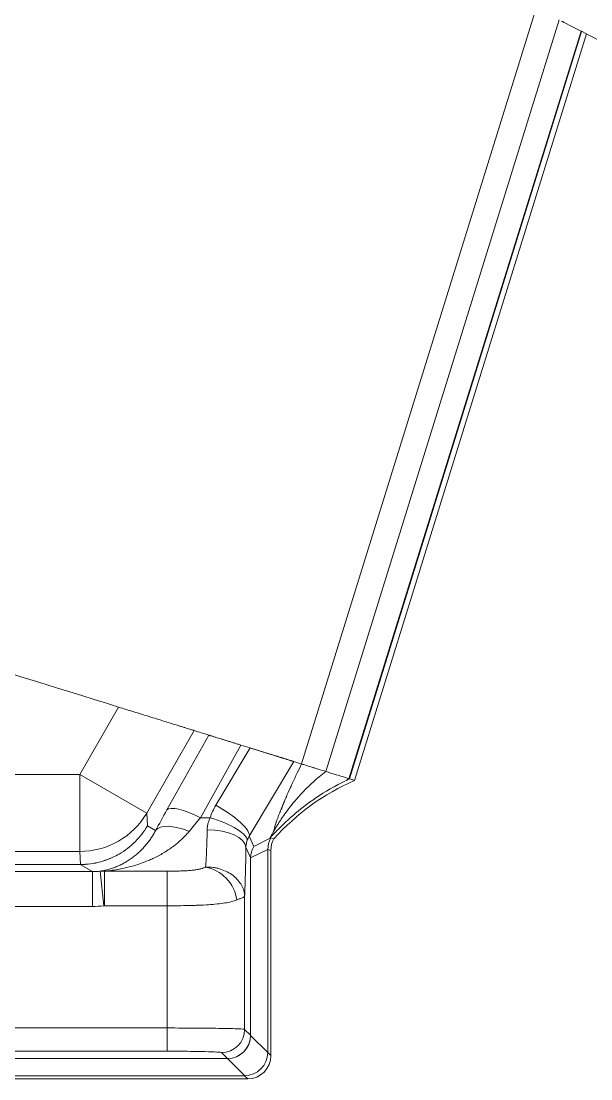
# Model space of a CAD drawing. Header units: millimetres. Extents: x -2122 to 22797, y 3569 to 89276.
# Drawn here: x 9116.9 to 9262.2, y 87179.6 to 87449.2 of the extents above; entities that cross this region are included whole.
import ezdxf

# ---------------------------------------------------------------- set-up
doc = ezdxf.new("R2010")
doc.units = ezdxf.units.MM
doc.header["$LTSCALE"] = 20
doc.layers.add('IA-DIBUJO', color=3, linetype='Continuous', lineweight=30)

msp = doc.modelspace()

# ---------------------------------------------------------------- linework, layer by layer
at = {"layer": 'IA-DIBUJO', "color": 3, "linetype": 'Continuous', "lineweight": 0, "extrusion": (0, 1, -2.22045e-16)}
for p, q in [((9188.4, 87259.86, 1283.42), (9248.25, 87452.54, 1283.42)), ((9194.57, 87257.95, 1283.42), (9254.09, 87449.56, 1283.42)), ((9200.48, 87256.11, 1283.42), (9259.68, 87446.7, 1283.42)), ((9200.65, 87256.06, 1283.42), (9259.84, 87446.61, 1283.42)), ((9201.93, 87255.66, 1283.42), (9261.05, 87445.99, 1283.42)), ((9141.71, 87274.37, 1283.42), (9131.81, 87257.21, 1283.42)), ((9148.89, 87247.35, 1283.42), (9161.03, 87268.37, 1283.42)), ((9164.71, 87267.22, 1283.42), (9154.05, 87248.13, 1283.42)), ((9162.59, 87246.17, 1283.42), (9172.92, 87264.67, 1283.42)), ((9175.24, 87263.95, 1283.42), (9166.51, 87249.32, 1283.42)), ((9175.05, 87241.42, 1283.42), (9186.42, 87260.48, 1283.42)), ((9131.81, 87257.21, 1283.42), (9024.43, 87257.21, 1283.42)), ((9131.81, 87257.21, 1283.42), (9148.89, 87247.35, 1283.42)), ((9131.81, 87237.55, 1283.42), (9131.81, 87257.21, 1283.42)), ((9149.06, 87244.09, 1283.42), (9148.89, 87247.35, 1283.42)), ((9165.08, 87246.17, 1283.42), (9162.59, 87246.17, 1283.42)), ((9151.15, 87242.88, 1283.42), (9149.06, 87244.09, 1283.42)), ((9176.18, 87238.86, 1283.42), (9175.05, 87241.42, 1283.42)), ((9180.58, 87240.99, 1283.42), (9176.18, 87238.86, 1283.42)), ((9180.34, 87241.05, 1283.42), (9180.58, 87240.99, 1283.42)), ((9181.36, 87240.78, 1283.42), (9180.58, 87240.99, 1283.42)), ((9019.27, 87237.55, 1283.42), (9131.81, 87237.55, 1283.42)), ((9131.81, 87237.55, 1283.42), (9131.98, 87234.25, 1283.42)), ((9174.19, 87238.61, 1283.42), (9175.38, 87235.9, 1283.42)), ((9175.4, 87235.9, 1283.42), (9179.79, 87238.02, 1283.42)), ((9179.79, 87238.03, 1283.42), (9180.56, 87237.82, 1283.42)), ((9179.79, 87238.02, 1283.42), (9179.79, 87238.03, 1283.42)), ((9179.79, 87186.28, 1283.42), (9179.79, 87238.02, 1283.42)), ((9180.56, 87185.5, 1283.42), (9180.56, 87237.82, 1283.42)), ((9131.95, 87234.25, 1283.42), (9022.15, 87234.25, 1283.42)), ((9131.95, 87234.25, 1283.42), (9131.95, 87234.22, 1283.42)), ((9175.38, 87235.9, 1283.42), (9175.38, 87190.69, 1283.42)), ((9175.4, 87235.9, 1283.42), (9175.38, 87235.9, 1283.42)), ((9175.4, 87190.65, 1283.42), (9175.4, 87235.9, 1283.42)), ((9022.21, 87234.22, 1283.42), (9131.95, 87234.22, 1283.42)), ((9135.05, 87232.44, 1283.42), (9034.58, 87232.44, 1283.42)), ((9131.95, 87234.22, 1283.42), (9135.05, 87232.44, 1283.42)), ((9135.05, 87232.44, 1283.42), (9135.05, 87223.55, 1283.42)), ((9137.05, 87232.54, 1283.42), (9137.95, 87223.7, 1283.42)), ((9154.13, 87232.52, 1283.42), (9138.14, 87232.52, 1283.42)), ((9138.14, 87232.52, 1283.42), (9138.14, 87223.71, 1283.42)), ((9154.13, 87232.52, 1283.42), (9154.13, 87223.71, 1283.42)), ((9173.87, 87192.2, 1283.42), (9173.87, 87226.18, 1283.42)), ((9034.58, 87223.55, 1283.42), (9135.05, 87223.55, 1283.42)), ((9138.14, 87223.71, 1283.42), (9154.13, 87223.71, 1283.42)), ((9154.13, 87223.71, 1283.42), (9154.13, 87192.55, 1283.42)), ((9154.13, 87192.55, 1283.42), (9034.58, 87192.55, 1283.42)), ((9154.13, 87192.55, 1283.42), (9154.13, 87186.63, 1283.42)), ((9175.38, 87190.69, 1283.42), (9173.87, 87192.2, 1283.42)), ((9179.79, 87186.27, 1283.42), (9175.4, 87190.65, 1283.42)), ((9034.58, 87186.63, 1283.42), (9154.13, 87186.63, 1283.42)), ((9167.95, 87186.27, 1283.42), (9169.46, 87184.76, 1283.42)), ((9180.56, 87185.5, 1283.42), (9179.79, 87186.28, 1283.42)), ((9019.21, 87184.75, 1283.42), (9169.5, 87184.75, 1283.42)), ((9169.46, 87184.76, 1283.42), (9019.25, 87184.76, 1283.42)), ((9169.5, 87184.75, 1283.42), (9173.88, 87180.36, 1283.42)), ((9173.87, 87180.36, 1283.42), (9014.84, 87180.36, 1283.42)), ((9173.87, 87180.36, 1283.42), (9174.65, 87179.58, 1283.42)), ((9014.06, 87179.58, 1283.42), (9174.65, 87179.58, 1283.42))]:
    msp.add_line(p, q, dxfattribs=at)
at = {"layer": 'IA-DIBUJO', "color": 3, "linetype": 'Continuous', "lineweight": 0}
for centre, radius, start, end in [((9186.48, 87237.82, 1283.42), 5.92, 149.9993, 180.0007), ((9135.05, 87252.24, 1283.42), 28.69, 270.0004, 275.8021)]:
    msp.add_arc(centre, radius, start, end, dxfattribs=at)
at = {"layer": 'IA-DIBUJO', "color": 3, "linetype": 'Continuous', "lineweight": 0, "extrusion": (0, -2.22045e-16, -1)}
msp.add_arc((-9138.14, 87221.79, -1283.42), 1.92, 84.1835, 89.99, dxfattribs=at)
at = {"layer": 'IA-DIBUJO', "color": 3, "linetype": 'Continuous', "lineweight": 0}
for centre, major_axis, ratio, start_param, end_param in [((9225.56, 87201.2, 1283.42), (11.28, -58.29), 0.998142, 3.360161, 3.791886), ((9158.89, 87254.24, 1283.42), (14.52, 25.34), 0.041193, 1.838011, 2.059072), ((9162.59, 87243.2, 1283.42), (-8.62, 4.81), 0.265428, -1.423686, -0.05431), ((9176.71, 87243.01, 1283.42), (-6.35, -12.1), 0.877264, -1.632642, -1.378094), ((9166.51, 87246.35, 1283.42), (8.48, -5.06), 0.261378, 0.054247, 1.725446), ((9131.81, 87257.21, 1283.42), (19.73, 1.01), 0.995386, -1.621783, -0.576933), ((9165.08, 87243.2, 1283.42), (9.39, -3.05), 0.287246, 0.044497, 1.663805), ((9159.7, 87237.95, 1283.42), (-8.67, 4.72), 0.430922, -1.34035, -0.05803), ((9164.32, 87238.61, 1283.42), (9.88, -0.13), 0.455497, 0.029409, 1.5769), ((9131.98, 87240.15, 1283.42), (0.01, -5.93), 0.025044, -0.096002, -0.026268), ((9125.24, 87252.87, 1283.42), (14.97, -15.61), 0.681714, -0.578683, -0.576654), ((9138.04, 87222.64, 1283.42), (-1.34, 9.86), 0.772659, -0.187058, -0.045456), ((9163.89, 87225.21, 1283.42), (-5.33, 7.11), 0.853796, -2.140136, -0.72053), ((9167.95, 87192.2, 1283.42), (4.19, 4.19), 0.999315, -2.355852, -0.785741), ((9169.46, 87190.69, 1283.42), (4.19, 4.19), 0.999315, -2.355852, -0.785741), ((9169.5, 87190.65, 1283.42), (4.19, 4.19), 0.99301, -2.352687, -0.788906), ((9173.87, 87186.27, 1283.42), (4.19, 4.19), 0.995626, -2.352687, -0.788906)]:
    msp.add_ellipse(centre, major_axis=major_axis, ratio=ratio, start_param=start_param, end_param=end_param, dxfattribs=at)
at = {"layer": 'IA-DIBUJO', "color": 3, "linetype": 'Continuous', "lineweight": 0, "extrusion": (-2.46519e-32, -2.22045e-16, -1)}
msp.add_ellipse((9167.42, 87250.23, 1283.42), major_axis=(14.52, 16.86), ratio=0.047156, start_param=-2.075846, end_param=-1.85458, dxfattribs=at)
at = {"layer": 'IA-DIBUJO', "color": 3, "linetype": 'Continuous', "lineweight": 0, "extrusion": (1.2326e-32, -2.22045e-16, -1)}
for centre, major_axis, ratio, start_param, end_param in [((9179.99, 87238.62, 1283.42), (5.53, 1.78), 0.9579, -2.518809, -2.293378), ((9181.31, 87235.9, 1283.42), (5.42, 2.39), 0.997896, -2.725978, -2.202153), ((9174.63, 87185.52, 1283.42), (-4.2, 4.2), 0.997265, 2.357564, 3.925621)]:
    msp.add_ellipse(centre, major_axis=major_axis, ratio=ratio, start_param=start_param, end_param=end_param, dxfattribs=at)
at = {"layer": 'IA-DIBUJO', "color": 3, "linetype": 'Continuous', "lineweight": 0, "extrusion": (-1.84889e-32, -2.22045e-16, -1)}
msp.add_ellipse((9185.7, 87238.03, 1283.42), major_axis=(-0.56, 5.9), ratio=0.997476, start_param=-1.47637, end_param=-0.953506, dxfattribs=at)
at = {"layer": 'IA-DIBUJO', "color": 3, "linetype": 'Continuous', "lineweight": 0, "extrusion": (0, -2.22045e-16, -1)}
msp.add_ellipse((9181.31, 87235.9, 1283.42), major_axis=(-2.59, 5.33), ratio=0.995665, start_param=-1.12093, end_param=-0.597647, dxfattribs=at)
at = {"layer": 'IA-DIBUJO', "color": 3, "linetype": 'Continuous', "lineweight": 0, "extrusion": (-3.69779e-32, -2.22045e-16, -1)}
msp.add_ellipse((9125.22, 87248.51, 1283.42), major_axis=(11.64, -12.53), ratio=0.584564, start_param=-5.787784, end_param=-5.785758, dxfattribs=at)
at = {"layer": 'IA-DIBUJO', "color": 3, "linetype": 'Continuous', "lineweight": 0, "extrusion": (2.46519e-32, -2.22045e-16, -1)}
msp.add_ellipse((9135.06, 87252.25, 1283.42), major_axis=(-9.9, -17.17), ratio=0.999724, start_param=-0.623761, end_param=-0.522544, dxfattribs=at)
at = {"layer": 'IA-DIBUJO', "color": 3, "linetype": 'Continuous', "lineweight": 0, "extrusion": (-4.93038e-32, -2.22045e-16, -1)}
msp.add_ellipse((9176.59, 87188.28, 1283.42), major_axis=(-1.21, 2.42), ratio=0.00001, start_param=-0.186211, end_param=-0.058845, dxfattribs=at)
at = {"layer": 'IA-DIBUJO', "color": 3, "linetype": 'Continuous', "lineweight": 0, "extrusion": (-1.2326e-32, -2.22045e-16, -1)}
msp.add_ellipse((9171.87, 87183.56, 1283.42), major_axis=(-2.42, 1.21), ratio=0.00001, start_param=0.058846, end_param=0.186212, dxfattribs=at)
at = {"layer": 'IA-DIBUJO', "color": 3, "linetype": 'Continuous', "lineweight": 0, "extrusion": (-6.16298e-32, -2.22045e-16, -1)}
msp.add_ellipse((9164.03, 87196.11, 1283.42), major_axis=(-10.74, 15.5), ratio=0.26283, start_param=3.319639, end_param=3.321778, dxfattribs=at)
at = {"layer": 'IA-DIBUJO', "color": 3, "linetype": 'Continuous', "lineweight": 0}
for points, knots in [([(9254.71, 87449.24, 1283.42), (9254.88, 87449.15, 1283.42), (9255.6, 87448.79, 1283.42), (9258.07, 87447.52, 1283.42), (9260.12, 87446.47, 1283.42), (9264.49, 87444.24, 1283.42), (9266.85, 87443.03, 1283.42), (9270.68, 87441.07, 1283.42), (9271.97, 87440.41, 1283.42), (9273.03, 87439.87, 1283.42), (9273.09, 87439.84, 1283.42), (9273.2, 87439.78, 1283.42), (9273.25, 87439.75, 1283.42), (9273.38, 87439.69, 1283.42), (9273.41, 87439.67, 1283.42), (9273.46, 87439.65, 1283.42), (9273.48, 87439.64, 1283.42), (9273.68, 87439.54, 1283.42), (9273.84, 87439.45, 1283.42), (9275.74, 87438.48, 1283.42), (9277.62, 87437.52, 1283.42), (9278.71, 87436.96, 1283.42)], [-30.334649, -30.334649, -30.334649, -30.334649, -29.044662, -29.044662, -27.260778, -27.260778, -25.550257, -25.550257, -24.111942, -24.111942, -23.868008, -23.868008, -23.488121, -23.488121, -23.155127, -23.155127, -22.909285, -22.909285, -20.928945, -20.928945, -0.463393, -0.463393, -0.463393, -0.463393]), ([(9188.4, 87259.86, 1283.42), (9187.39, 87257.8, 1283.42), (9186.49, 87255.91, 1283.42), (9185.72, 87254.21, 1283.42), (9185.69, 87254.14, 1283.42), (9185.65, 87254.07, 1283.42), (9185.62, 87254, 1283.42), (9185.6, 87253.95, 1283.42), (9185.58, 87253.9, 1283.42), (9185.55, 87253.85, 1283.42), (9185.54, 87253.83, 1283.42), (9185.54, 87253.81, 1283.42), (9185.53, 87253.8, 1283.42), (9185.16, 87252.98, 1283.42), (9184.82, 87252.22, 1283.42), (9184.52, 87251.53, 1283.42), (9184.52, 87251.52, 1283.42), (9184.51, 87251.51, 1283.42), (9184.51, 87251.5, 1283.42), (9184.33, 87251.09, 1283.42), (9184.16, 87250.7, 1283.42), (9184.01, 87250.34, 1283.42), (9184.01, 87250.32, 1283.42), (9184, 87250.31, 1283.42), (9184, 87250.29, 1283.42), (9183.83, 87249.9, 1283.42), (9183.68, 87249.52, 1283.42), (9183.55, 87249.18, 1283.42), (9183.53, 87249.14, 1283.42), (9183.51, 87249.09, 1283.42), (9183.5, 87249.05, 1283.42), (9183.49, 87249.03, 1283.42), (9183.48, 87249, 1283.42), (9183.47, 87248.98, 1283.42), (9183.47, 87248.97, 1283.42), (9183.46, 87248.96, 1283.42), (9183.46, 87248.95, 1283.42), (9183.46, 87248.94, 1283.42), (9183.45, 87248.93, 1283.42), (9183.45, 87248.93, 1283.42), (9183.45, 87248.92, 1283.42), (9183.45, 87248.92, 1283.42), (9183.45, 87248.92, 1283.42), (9183.44, 87248.91, 1283.42), (9183.44, 87248.9, 1283.42), (9183.44, 87248.89, 1283.42), (9183.43, 87248.88, 1283.42), (9183.43, 87248.87, 1283.42), (9183.43, 87248.86, 1283.42), (9183.42, 87248.85, 1283.42), (9183.42, 87248.83, 1283.42), (9183.41, 87248.82, 1283.42), (9183.41, 87248.81, 1283.42), (9183.41, 87248.81, 1283.42), (9183.4, 87248.8, 1283.42), (9183.4, 87248.8, 1283.42), (9183.4, 87248.8, 1283.42), (9183.4, 87248.8, 1283.42), (9183.4, 87248.79, 1283.42), (9183.4, 87248.79, 1283.42), (9183.39, 87248.78, 1283.42), (9183.39, 87248.77, 1283.42), (9183.39, 87248.76, 1283.42), (9183.39, 87248.76, 1283.42), (9183.38, 87248.75, 1283.42), (9183.38, 87248.74, 1283.42), (9183.37, 87248.73, 1283.42), (9183.37, 87248.72, 1283.42), (9183.37, 87248.72, 1283.42), (9183.37, 87248.71, 1283.42), (9183.36, 87248.7, 1283.42), (9183.36, 87248.68, 1283.42), (9183.35, 87248.67, 1283.42), (9183.33, 87248.63, 1283.42), (9183.31, 87248.58, 1283.42), (9183.29, 87248.53, 1283.42), (9183.29, 87248.53, 1283.42), (9183.28, 87248.52, 1283.42), (9183.28, 87248.52, 1283.42), (9183.28, 87248.51, 1283.42), (9183.28, 87248.51, 1283.42), (9183.28, 87248.51, 1283.42), (9183.28, 87248.51, 1283.42), (9183.27, 87248.5, 1283.42), (9183.27, 87248.49, 1283.42), (9183.26, 87248.47, 1283.42), (9183.25, 87248.45, 1283.42), (9183.24, 87248.42, 1283.42), (9183.23, 87248.4, 1283.42), (9183.22, 87248.36, 1283.42), (9183.2, 87248.32, 1283.42), (9183.2, 87248.31, 1283.42), (9183.19, 87248.3, 1283.42), (9183.18, 87248.28, 1283.42), (9183.18, 87248.27, 1283.42), (9183.17, 87248.26, 1283.42), (9183.17, 87248.25, 1283.42), (9183.17, 87248.24, 1283.42), (9183.16, 87248.23, 1283.42), (9183.16, 87248.23, 1283.42), (9183.15, 87248.21, 1283.42), (9183.15, 87248.2, 1283.42), (9183.14, 87248.18, 1283.42), (9183.12, 87248.14, 1283.42), (9183.1, 87248.09, 1283.42), (9183.09, 87248.05, 1283.42), (9183.06, 87247.98, 1283.42), (9183.03, 87247.9, 1283.42), (9183, 87247.83, 1283.42), (9182.96, 87247.75, 1283.42), (9182.93, 87247.67, 1283.42), (9182.9, 87247.6, 1283.42), (9182.89, 87247.56, 1283.42), (9182.87, 87247.53, 1283.42), (9182.86, 87247.5, 1283.42), (9182.85, 87247.46, 1283.42), (9182.83, 87247.42, 1283.42), (9182.82, 87247.39, 1283.42), (9182.63, 87246.92, 1283.42), (9182.45, 87246.48, 1283.42), (9182.3, 87246.07, 1283.42), (9182.04, 87245.37, 1283.42), (9181.83, 87244.77, 1283.42), (9181.69, 87244.28, 1283.42), (9181.68, 87244.25, 1283.42), (9181.67, 87244.22, 1283.42), (9181.66, 87244.2, 1283.42), (9181.66, 87244.18, 1283.42), (9181.65, 87244.16, 1283.42), (9181.65, 87244.15, 1283.42), (9181.62, 87244.06, 1283.42), (9181.6, 87243.98, 1283.42), (9181.58, 87243.9, 1283.42), (9181.5, 87243.59, 1283.42), (9181.45, 87243.33, 1283.42), (9181.43, 87243.13, 1283.42), (9181.43, 87243.13, 1283.42), (9181.43, 87243.13, 1283.42), (9181.43, 87243.12, 1283.42), (9181.43, 87243.12, 1283.42), (9181.43, 87243.12, 1283.42), (9181.43, 87243.12, 1283.42), (9181.43, 87243.1, 1283.42), (9181.43, 87243.08, 1283.42), (9181.43, 87243.06, 1283.42), (9181.42, 87243.02, 1283.42), (9181.42, 87242.98, 1283.42), (9181.42, 87242.94, 1283.42)], [0.5428907, 0.5428907, 0.5428907, 0.5428907, 0.621309, 0.621309, 0.621309, 0.6245199, 0.6245199, 0.6245199, 0.6268373, 0.6268373, 0.6268373, 0.6276272, 0.6276272, 0.6276272, 0.664617, 0.664617, 0.664617, 0.6652888, 0.6652888, 0.6652888, 0.6874416, 0.6874416, 0.6874416, 0.6882184, 0.6882184, 0.6882184, 0.7105298, 0.7105298, 0.7105298, 0.7134839, 0.7134839, 0.7134839, 0.714961, 0.714961, 0.714961, 0.7156996, 0.7156996, 0.7156996, 0.7161694, 0.7161694, 0.7161694, 0.7164381, 0.7164381, 0.7164381, 0.7170305, 0.7170305, 0.7170305, 0.7177016, 0.7177016, 0.7177016, 0.7184327, 0.7184327, 0.7184327, 0.7187344, 0.7187344, 0.7187344, 0.7189025, 0.7189025, 0.7189025, 0.7195495, 0.7195495, 0.7195495, 0.7202683, 0.7202683, 0.7202683, 0.7211553, 0.7211553, 0.7211553, 0.7216891, 0.7216891, 0.7216891, 0.7226894, 0.7226894, 0.7226894, 0.7261556, 0.7261556, 0.7261556, 0.7264764, 0.7264764, 0.7264764, 0.7267465, 0.7267465, 0.7267465, 0.7286375, 0.7286375, 0.7286375, 0.7307201, 0.7307201, 0.7307201, 0.7328445, 0.7328445, 0.7328445, 0.733521, 0.733521, 0.733521, 0.7340503, 0.7340503, 0.7340503, 0.7344152, 0.7344152, 0.7344152, 0.7357966, 0.7357966, 0.7357966, 0.739488, 0.739488, 0.739488, 0.7457025, 0.7457025, 0.7457025, 0.7522421, 0.7522421, 0.7522421, 0.7549986, 0.7549986, 0.7549986, 0.7581314, 0.7581314, 0.7581314, 0.7987837, 0.7987837, 0.7987837, 0.8699922, 0.8699922, 0.8699922, 0.8739098, 0.8739098, 0.8739098, 0.8762067, 0.8762067, 0.8762067, 0.8887977, 0.8887977, 0.8887977, 0.936798, 0.936798, 0.936798, 0.9375748, 0.9375748, 0.9375748, 0.9383516, 0.9383516, 0.9383516, 0.9445661, 0.9445661, 0.9445661, 0.9569951, 0.9569951, 0.9569951, 0.9569951]), ([(9194.57, 87257.95, 1283.42), (9194.08, 87258.1, 1283.42), (9193.38, 87258.32, 1283.42), (9192.28, 87258.66, 1283.42), (9191.92, 87258.77, 1283.42), (9191.59, 87258.87, 1283.42), (9191.56, 87258.88, 1283.42), (9191.48, 87258.91, 1283.42), (9191.45, 87258.92, 1283.42), (9191.36, 87258.95, 1283.42), (9191.29, 87258.97, 1283.42), (9190.45, 87259.23, 1283.42), (9189.8, 87259.43, 1283.42), (9188.88, 87259.72, 1283.42), (9188.56, 87259.81, 1283.42), (9188.4, 87259.86, 1283.42)], [48.563855, 48.563855, 48.563855, 48.563855, 63.806373, 63.806373, 69.556805, 69.556805, 69.632882, 69.632882, 69.806917, 69.806917, 70.03849, 70.03849, 70.43816, 70.43816, 70.728366, 70.728366, 70.728366, 70.728366]), ([(9194.57, 87257.95, 1283.42), (9194.01, 87257.51, 1283.42), (9193.45, 87257.07, 1283.42), (9192.39, 87256.18, 1283.42), (9191.89, 87255.74, 1283.42), (9189.68, 87253.73, 1283.42), (9188.08, 87252.07, 1283.42), (9186.07, 87249.69, 1283.42), (9185.57, 87249.06, 1283.42), (9184.66, 87247.87, 1283.42), (9184.26, 87247.32, 1283.42), (9183.69, 87246.51, 1283.42), (9183.52, 87246.26, 1283.42), (9183.19, 87245.77, 1283.42), (9183.02, 87245.52, 1283.42), (9182.7, 87245.04, 1283.42), (9182.55, 87244.79, 1283.42), (9182.24, 87244.3, 1283.42), (9182.08, 87244.04, 1283.42), (9181.87, 87243.7, 1283.42), (9181.83, 87243.62, 1283.42), (9181.68, 87243.37, 1283.42), (9181.58, 87243.2, 1283.42), (9181.46, 87243, 1283.42), (9181.44, 87242.97, 1283.42), (9181.42, 87242.94, 1283.42)], [0.02646502, 0.02646502, 0.02646502, 0.02646502, 0.02755382, 0.02755382, 0.02858439, 0.02858439, 0.03214613, 0.03214613, 0.03338529, 0.03338529, 0.03444229, 0.03444229, 0.03489918, 0.03489918, 0.03535612, 0.03535612, 0.03579951, 0.03579951, 0.03625194, 0.03625194, 0.03639593, 0.03639593, 0.03668752, 0.03668752, 0.03673844, 0.03673844, 0.03673844, 0.03673844]), ([(9200.48, 87256.11, 1283.42), (9199.54, 87256.41, 1283.42), (9198.59, 87256.7, 1283.42), (9197.03, 87257.18, 1283.42), (9196.39, 87257.38, 1283.42), (9195.49, 87257.66, 1283.42), (9195.18, 87257.76, 1283.42), (9194.75, 87257.89, 1283.42), (9194.62, 87257.93, 1283.42), (9194.57, 87257.95, 1283.42)], [40.117499, 40.117499, 40.117499, 40.117499, 43.076604, 43.076604, 45.437781, 45.437781, 47.089992, 47.089992, 48.563855, 48.563855, 48.563855, 48.563855]), ([(9201.93, 87255.66, 1283.42), (9201.67, 87255.74, 1283.42), (9201.41, 87255.83, 1283.42), (9200.98, 87255.96, 1283.42), (9200.82, 87256.01, 1283.42), (9200.65, 87256.06, 1283.42)], [24.243601, 24.243601, 24.243601, 24.243601, 33.372227, 33.372227, 39.117499, 39.117499, 39.117499, 39.117499]), ([(9180.34, 87241.05, 1283.42), (9180.34, 87241.05, 1283.42), (9180.35, 87241.06, 1283.42), (9180.4, 87241.1, 1283.42), (9180.43, 87241.13, 1283.42), (9180.56, 87241.26, 1283.42), (9180.69, 87241.39, 1283.42), (9181.21, 87241.94, 1283.42), (9181.78, 87242.53, 1283.42), (9183.08, 87243.86, 1283.42), (9184.45, 87245.22, 1283.42), (9189.51, 87249.6, 1283.42), (9194.01, 87252.89, 1283.42), (9199.81, 87255.66, 1283.42)], [-1.777047, -1.777047, -1.777047, -1.777047, -1.755303, -1.755303, -1.731467, -1.731467, -1.673632, -1.673632, -1.49693, -1.49693, -0.975867, -0.975867, -0.000001, -0.000001, -0.000001, -0.000001]), ([(9165.08, 87246.17, 1283.42), (9164.95, 87245.9, 1283.42), (9164.83, 87245.63, 1283.42), (9164.65, 87245.12, 1283.42), (9164.58, 87244.89, 1283.42), (9164.52, 87244.64, 1283.42), (9164.52, 87244.64, 1283.42), (9164.48, 87244.49, 1283.42), (9164.45, 87244.35, 1283.42), (9164.4, 87244.08, 1283.42), (9164.38, 87243.94, 1283.42), (9164.35, 87243.66, 1283.42), (9164.34, 87243.52, 1283.42), (9164.32, 87243.29, 1283.42), (9164.32, 87243.2, 1283.42), (9164.32, 87243.11, 1283.42)], [0, 0, 0, 0, 0.000464938, 0.000464938, 0.00085995, 0.00085995, 0.00087405, 0.00087405, 0.00110352, 0.00110352, 0.001333426, 0.001333426, 0.001564968, 0.001564968, 0.0017199, 0.0017199, 0.0017199, 0.0017199]), ([(9131.98, 87234.25, 1283.42), (9133.7, 87234.25, 1283.42), (9135.42, 87234.48, 1283.42), (9138.74, 87235.37, 1283.42), (9140.34, 87236.04, 1283.42), (9143.32, 87237.75, 1283.42), (9144.7, 87238.81, 1283.42), (9147.14, 87241.24, 1283.42), (9148.19, 87242.61, 1283.42), (9149.06, 87244.09, 1283.42)], [0.525947, 0.525947, 0.525947, 0.525947, 0.787159, 0.787159, 1.048372, 1.048372, 1.309584, 1.309584, 1.570796, 1.570796, 1.570796, 1.570796]), ([(9131.99, 87234.22, 1283.42), (9133.71, 87234.23, 1283.42), (9135.42, 87234.46, 1283.42), (9138.75, 87235.35, 1283.42), (9140.35, 87236.02, 1283.42), (9143.33, 87237.74, 1283.42), (9144.7, 87238.8, 1283.42), (9147.14, 87241.23, 1283.42), (9148.19, 87242.61, 1283.42), (9149.06, 87244.09, 1283.42)], [0.525947, 0.525947, 0.525947, 0.525947, 0.787159, 0.787159, 1.048372, 1.048372, 1.309584, 1.309584, 1.570796, 1.570796, 1.570796, 1.570796]), ([(9151.15, 87242.88, 1283.42), (9151, 87242.59, 1283.42), (9150.83, 87242.29, 1283.42), (9150.66, 87242, 1283.42), (9150.48, 87241.7, 1283.42), (9150.3, 87241.41, 1283.42), (9150.11, 87241.12, 1283.42), (9149.92, 87240.83, 1283.42), (9149.71, 87240.54, 1283.42), (9149.51, 87240.25, 1283.42), (9149.29, 87239.96, 1283.42), (9149.07, 87239.68, 1283.42), (9148.85, 87239.4, 1283.42), (9148.74, 87239.28, 1283.42), (9148.64, 87239.15, 1283.42), (9148.53, 87239.03, 1283.42), (9148.3, 87238.75, 1283.42), (9148.05, 87238.49, 1283.42), (9147.8, 87238.23, 1283.42), (9147.55, 87237.96, 1283.42), (9147.28, 87237.7, 1283.42), (9147.01, 87237.44, 1283.42), (9146.74, 87237.19, 1283.42), (9146.46, 87236.94, 1283.42), (9146.17, 87236.7, 1283.42), (9145.87, 87236.45, 1283.42), (9145.57, 87236.21, 1283.42), (9145.26, 87235.99, 1283.42), (9145.23, 87235.96, 1283.42), (9145.19, 87235.93, 1283.42), (9145.16, 87235.91, 1283.42), (9144.84, 87235.67, 1283.42), (9144.51, 87235.45, 1283.42), (9144.18, 87235.24, 1283.42), (9143.84, 87235.02, 1283.42), (9143.5, 87234.82, 1283.42), (9143.16, 87234.63, 1283.42), (9142.81, 87234.44, 1283.42), (9142.45, 87234.25, 1283.42), (9142.1, 87234.09, 1283.42), (9141.81, 87233.95, 1283.42), (9141.51, 87233.82, 1283.42), (9141.22, 87233.7, 1283.42), (9140.86, 87233.55, 1283.42), (9140.49, 87233.41, 1283.42), (9140.13, 87233.29, 1283.42), (9139.76, 87233.16, 1283.42), (9139.4, 87233.05, 1283.42), (9139.04, 87232.96, 1283.42), (9138.69, 87232.86, 1283.42), (9138.34, 87232.78, 1283.42), (9137.98, 87232.7, 1283.42), (9137.67, 87232.64, 1283.42), (9137.36, 87232.58, 1283.42), (9137.05, 87232.54, 1283.42)], [0.524192, 0.524192, 0.524192, 0.524192, 0.5772529, 0.5772529, 0.5772529, 0.6310052, 0.6310052, 0.6310052, 0.6852093, 0.6852093, 0.6852093, 0.7401663, 0.7401663, 0.7401663, 0.7651528, 0.7651528, 0.7651528, 0.820274, 0.820274, 0.820274, 0.8767931, 0.8767931, 0.8767931, 0.9341787, 0.9341787, 0.9341787, 0.9927486, 0.9927486, 0.9927486, 0.9995959, 0.9995959, 0.9995959, 1.0602104, 1.0602104, 1.0602104, 1.1216719, 1.1216719, 1.1216719, 1.1837198, 1.1837198, 1.1837198, 1.2341211, 1.2341211, 1.2341211, 1.2962575, 1.2962575, 1.2962575, 1.3573949, 1.3573949, 1.3573949, 1.4167279, 1.4167279, 1.4167279, 1.4694597, 1.4694597, 1.4694597, 1.4694597]), ([(9138.14, 87232.52, 1283.42), (9138.68, 87232.57, 1283.42), (9139.22, 87232.63, 1283.42), (9139.76, 87232.7, 1283.42), (9140.31, 87232.78, 1283.42), (9140.86, 87232.86, 1283.42), (9141.41, 87232.96, 1283.42), (9141.98, 87233.06, 1283.42), (9142.54, 87233.17, 1283.42), (9143.1, 87233.29, 1283.42), (9143.55, 87233.39, 1283.42), (9144, 87233.5, 1283.42), (9144.45, 87233.62, 1283.42), (9145, 87233.76, 1283.42), (9145.56, 87233.92, 1283.42), (9146.1, 87234.09, 1283.42), (9146.65, 87234.25, 1283.42), (9147.18, 87234.44, 1283.42), (9147.72, 87234.63, 1283.42), (9148.24, 87234.82, 1283.42), (9148.75, 87235.02, 1283.42), (9149.25, 87235.23, 1283.42), (9149.67, 87235.4, 1283.42), (9150.08, 87235.58, 1283.42), (9150.49, 87235.77, 1283.42), (9150.96, 87235.99, 1283.42), (9151.43, 87236.22, 1283.42), (9151.88, 87236.46, 1283.42), (9152.33, 87236.7, 1283.42), (9152.76, 87236.94, 1283.42), (9153.18, 87237.19, 1283.42), (9153.6, 87237.44, 1283.42), (9154.01, 87237.69, 1283.42), (9154.4, 87237.96, 1283.42), (9154.79, 87238.21, 1283.42), (9155.16, 87238.47, 1283.42), (9155.53, 87238.74, 1283.42), (9155.58, 87238.78, 1283.42), (9155.62, 87238.81, 1283.42), (9155.67, 87238.85, 1283.42), (9156.03, 87239.12, 1283.42), (9156.38, 87239.4, 1283.42), (9156.72, 87239.68, 1283.42), (9157.05, 87239.95, 1283.42), (9157.37, 87240.24, 1283.42), (9157.68, 87240.52, 1283.42), (9157.98, 87240.81, 1283.42), (9158.27, 87241.09, 1283.42), (9158.55, 87241.39, 1283.42), (9158.83, 87241.67, 1283.42), (9159.1, 87241.96, 1283.42), (9159.35, 87242.26, 1283.42), (9159.47, 87242.4, 1283.42), (9159.58, 87242.53, 1283.42), (9159.7, 87242.67, 1283.42)], [4.8170827, 4.8170827, 4.8170827, 4.8170827, 4.876531, 4.876531, 4.876531, 4.9370751, 4.9370751, 4.9370751, 4.99925, 4.99925, 4.99925, 5.0490402, 5.0490402, 5.0490402, 5.1110924, 5.1110924, 5.1110924, 5.1728921, 5.1728921, 5.1728921, 5.2334581, 5.2334581, 5.2334581, 5.2836187, 5.2836187, 5.2836187, 5.3422317, 5.3422317, 5.3422317, 5.3994256, 5.3994256, 5.3994256, 5.4557392, 5.4557392, 5.4557392, 5.5109143, 5.5109143, 5.5109143, 5.5180707, 5.5180707, 5.5180707, 5.5731661, 5.5731661, 5.5731661, 5.6273724, 5.6273724, 5.6273724, 5.6811161, 5.6811161, 5.6811161, 5.7342651, 5.7342651, 5.7342651, 5.7589933, 5.7589933, 5.7589933, 5.7589933]), ([(9164.32, 87243.11, 1283.42), (9164.31, 87242.76, 1283.42), (9164.3, 87242.41, 1283.42), (9164.29, 87242.07, 1283.42), (9164.28, 87241.72, 1283.42), (9164.28, 87241.38, 1283.42), (9164.27, 87241.05, 1283.42), (9164.26, 87240.7, 1283.42), (9164.25, 87240.36, 1283.42), (9164.24, 87240.03, 1283.42), (9164.23, 87239.71, 1283.42), (9164.22, 87239.39, 1283.42), (9164.21, 87239.07, 1283.42), (9164.2, 87238.76, 1283.42), (9164.19, 87238.45, 1283.42), (9164.17, 87238.15, 1283.42), (9164.16, 87237.85, 1283.42), (9164.15, 87237.56, 1283.42), (9164.14, 87237.28, 1283.42), (9164.13, 87237.01, 1283.42), (9164.11, 87236.74, 1283.42), (9164.1, 87236.48, 1283.42), (9164.09, 87236.23, 1283.42), (9164.07, 87235.98, 1283.42), (9164.06, 87235.75, 1283.42), (9164.05, 87235.52, 1283.42), (9164.03, 87235.29, 1283.42), (9164.02, 87235.08, 1283.42), (9164, 87234.88, 1283.42), (9163.99, 87234.68, 1283.42), (9163.98, 87234.5, 1283.42), (9163.96, 87234.31, 1283.42), (9163.95, 87234.14, 1283.42), (9163.93, 87233.98, 1283.42), (9163.92, 87233.83, 1283.42), (9163.91, 87233.69, 1283.42), (9163.89, 87233.55, 1283.42)], [0.4729667, 0.4729667, 0.4729667, 0.4729667, 0.5341451, 0.5341451, 0.5341451, 0.5959046, 0.5959046, 0.5959046, 0.6591244, 0.6591244, 0.6591244, 0.7218991, 0.7218991, 0.7218991, 0.7853415, 0.7853415, 0.7853415, 0.8487838, 0.8487838, 0.8487838, 0.9115815, 0.9115815, 0.9115815, 0.9744542, 0.9744542, 0.9744542, 1.0369934, 1.0369934, 1.0369934, 1.0991531, 1.0991531, 1.0991531, 1.1605298, 1.1605298, 1.1605298, 1.2201674, 1.2201674, 1.2201674, 1.2201674]), ([(9174.19, 87238.61, 1283.42), (9174.19, 87238.71, 1283.42), (9174.2, 87238.81, 1283.42), (9174.21, 87238.91, 1283.42), (9174.22, 87239.01, 1283.42), (9174.23, 87239.11, 1283.42), (9174.24, 87239.22, 1283.42), (9174.25, 87239.29, 1283.42), (9174.27, 87239.36, 1283.42), (9174.28, 87239.43, 1283.42), (9174.3, 87239.53, 1283.42), (9174.32, 87239.64, 1283.42), (9174.35, 87239.74, 1283.42), (9174.37, 87239.84, 1283.42), (9174.4, 87239.95, 1283.42), (9174.43, 87240.06, 1283.42), (9174.45, 87240.13, 1283.42), (9174.48, 87240.2, 1283.42), (9174.5, 87240.27, 1283.42)], [0, 0, 0, 0, 0.000243895, 0.000243895, 0.000243895, 0.000483725, 0.000483725, 0.000483725, 0.000640369, 0.000640369, 0.000640369, 0.000863469, 0.000863469, 0.000863469, 0.001080487, 0.001080487, 0.001080487, 0.001220094, 0.001220094, 0.001220094, 0.001220094]), ([(9173.87, 87226.18, 1283.42), (9173.92, 87227.2, 1283.42), (9173.97, 87228.44, 1283.42), (9174.01, 87229.87, 1283.42), (9174.08, 87232.33, 1283.42), (9174.15, 87235.36, 1283.42), (9174.19, 87238.61, 1283.42)], [5.2177135, 5.2177135, 5.2177135, 5.2177135, 5.4349094, 5.4349094, 5.4349094, 5.8102186, 5.8102186, 5.8102186, 5.8102186]), ([(9163.89, 87233.55, 1283.42), (9163.82, 87233.52, 1283.42), (9163.75, 87233.49, 1283.42), (9163.68, 87233.45, 1283.42), (9163.61, 87233.42, 1283.42), (9163.53, 87233.39, 1283.42), (9163.45, 87233.36, 1283.42), (9163.37, 87233.33, 1283.42), (9163.28, 87233.3, 1283.42), (9163.19, 87233.27, 1283.42), (9163.18, 87233.26, 1283.42), (9163.17, 87233.26, 1283.42), (9163.15, 87233.26, 1283.42), (9163.11, 87233.24, 1283.42), (9163.06, 87233.23, 1283.42), (9163.01, 87233.21, 1283.42), (9162.86, 87233.17, 1283.42), (9162.7, 87233.12, 1283.42), (9162.54, 87233.09, 1283.42), (9162.44, 87233.06, 1283.42), (9162.34, 87233.04, 1283.42), (9162.24, 87233.02, 1283.42), (9162.15, 87233, 1283.42), (9162.06, 87232.98, 1283.42), (9161.97, 87232.97, 1283.42), (9161.81, 87232.94, 1283.42), (9161.64, 87232.91, 1283.42), (9161.46, 87232.88, 1283.42), (9161.36, 87232.87, 1283.42), (9161.26, 87232.85, 1283.42), (9161.16, 87232.84, 1283.42), (9161.04, 87232.82, 1283.42), (9160.92, 87232.81, 1283.42), (9160.8, 87232.8, 1283.42), (9160.58, 87232.77, 1283.42), (9160.36, 87232.75, 1283.42), (9160.13, 87232.73, 1283.42), (9160.06, 87232.72, 1283.42), (9160, 87232.72, 1283.42), (9159.93, 87232.71, 1283.42), (9159.81, 87232.7, 1283.42), (9159.68, 87232.69, 1283.42), (9159.55, 87232.68, 1283.42), (9159.34, 87232.66, 1283.42), (9159.13, 87232.65, 1283.42), (9158.92, 87232.64, 1283.42), (9158.81, 87232.63, 1283.42), (9158.7, 87232.63, 1283.42), (9158.59, 87232.62, 1283.42), (9158.43, 87232.61, 1283.42), (9158.26, 87232.6, 1283.42), (9158.1, 87232.6, 1283.42), (9158.02, 87232.59, 1283.42), (9157.95, 87232.59, 1283.42), (9157.88, 87232.59, 1283.42), (9157.65, 87232.58, 1283.42), (9157.43, 87232.57, 1283.42), (9157.21, 87232.56, 1283.42), (9157.19, 87232.56, 1283.42), (9157.17, 87232.56, 1283.42), (9157.15, 87232.56, 1283.42), (9157.06, 87232.56, 1283.42), (9156.97, 87232.56, 1283.42), (9156.88, 87232.56, 1283.42), (9156.43, 87232.54, 1283.42), (9155.97, 87232.54, 1283.42), (9155.51, 87232.53, 1283.42), (9155.05, 87232.52, 1283.42), (9154.59, 87232.52, 1283.42), (9154.13, 87232.52, 1283.42)], [0, 0, 0, 0, 0.000183296, 0.000183296, 0.000183296, 0.000374016, 0.000374016, 0.000374016, 0.000576406, 0.000576406, 0.000576406, 0.000602713, 0.000602713, 0.000602713, 0.000708992, 0.000708992, 0.000708992, 0.001040251, 0.001040251, 0.001040251, 0.001241461, 0.001241461, 0.001241461, 0.001417984, 0.001417984, 0.001417984, 0.001732647, 0.001732647, 0.001732647, 0.001915191, 0.001915191, 0.001915191, 0.002126976, 0.002126976, 0.002126976, 0.002509998, 0.002509998, 0.002509998, 0.002621129, 0.002621129, 0.002621129, 0.002835969, 0.002835969, 0.002835969, 0.003179296, 0.003179296, 0.003179296, 0.00335602, 0.00335602, 0.00335602, 0.003618354, 0.003618354, 0.003618354, 0.003733307, 0.003733307, 0.003733307, 0.004083327, 0.004083327, 0.004083327, 0.004115144, 0.004115144, 0.004115144, 0.004253953, 0.004253953, 0.004253953, 0.004962945, 0.004962945, 0.004962945, 0.005671937, 0.005671937, 0.005671937, 0.005671937]), ([(9173.87, 87226.18, 1283.42), (9173.86, 87226.64, 1283.42), (9173.79, 87227.1, 1283.42), (9173.65, 87227.56, 1283.42), (9173.52, 87228.03, 1283.42), (9173.33, 87228.48, 1283.42), (9173.08, 87228.93, 1283.42), (9172.83, 87229.37, 1283.42), (9172.52, 87229.81, 1283.42), (9172.16, 87230.23, 1283.42), (9171.8, 87230.64, 1283.42), (9171.39, 87231.03, 1283.42), (9170.93, 87231.39, 1283.42), (9170.47, 87231.75, 1283.42), (9169.96, 87232.07, 1283.42), (9169.42, 87232.35, 1283.42), (9168.89, 87232.63, 1283.42), (9168.31, 87232.87, 1283.42), (9167.71, 87233.06, 1283.42), (9167.41, 87233.16, 1283.42), (9167.1, 87233.24, 1283.42), (9166.79, 87233.31, 1283.42), (9166.47, 87233.38, 1283.42), (9166.16, 87233.43, 1283.42), (9165.84, 87233.47, 1283.42), (9165.2, 87233.56, 1283.42), (9164.55, 87233.59, 1283.42), (9163.89, 87233.55, 1283.42)], [-0.000019399, -0.000019399, -0.000019399, -0.000019399, 0.000992149, 0.000992149, 0.000992149, 0.00200404, 0.00200404, 0.00200404, 0.003015932, 0.003015932, 0.003015932, 0.004027823, 0.004027823, 0.004027823, 0.005039715, 0.005039715, 0.005039715, 0.006051607, 0.006051607, 0.006051607, 0.006557552, 0.006557552, 0.006557552, 0.007063498, 0.007063498, 0.007063498, 0.00807539, 0.00807539, 0.00807539, 0.00807539]), ([(9171.88, 87225.21, 1283.42), (9172.19, 87225.33, 1283.42), (9172.46, 87225.43, 1283.42), (9172.94, 87225.6, 1283.42), (9173.14, 87225.68, 1283.42), (9173.48, 87225.82, 1283.42), (9173.61, 87225.89, 1283.42), (9173.8, 87226.03, 1283.42), (9173.86, 87226.1, 1283.42), (9173.87, 87226.18, 1283.42)], [0, 0, 0, 0, 0.001073856, 0.001073856, 0.002147711, 0.002147711, 0.003221567, 0.003221567, 0.004295221, 0.004295221, 0.004295221, 0.004295221]), ([(9154.13, 87223.71, 1283.42), (9155.06, 87223.71, 1283.42), (9155.98, 87223.71, 1283.42), (9157.8, 87223.73, 1283.42), (9158.69, 87223.75, 1283.42), (9160.02, 87223.78, 1283.42), (9160.45, 87223.79, 1283.42), (9161.32, 87223.82, 1283.42), (9161.76, 87223.83, 1283.42), (9163.02, 87223.88, 1283.42), (9163.83, 87223.92, 1283.42), (9165.39, 87224.03, 1283.42), (9166.13, 87224.09, 1283.42), (9167.55, 87224.24, 1283.42), (9168.21, 87224.32, 1283.42), (9169.43, 87224.52, 1283.42), (9169.99, 87224.63, 1283.42), (9171.02, 87224.89, 1283.42), (9171.48, 87225.04, 1283.42), (9171.88, 87225.21, 1283.42)], [0, 0, 0, 0, 0.00141353, 0.00141353, 0.00282706, 0.00282706, 0.00353383, 0.00353383, 0.0042406, 0.0042406, 0.00565413, 0.00565413, 0.00706766, 0.00706766, 0.00848119, 0.00848119, 0.00989472, 0.00989472, 0.01130826, 0.01130826, 0.01130826, 0.01130826]), ([(9173.87, 87192.2, 1283.42), (9173.81, 87192.24, 1283.42), (9173.24, 87192.29, 1283.42), (9171.21, 87192.38, 1283.42), (9169.73, 87192.41, 1283.42), (9166.09, 87192.48, 1283.42), (9163.92, 87192.51, 1283.42), (9159.21, 87192.54, 1283.42), (9156.67, 87192.55, 1283.42), (9154.13, 87192.55, 1283.42)], [1.596976, 1.596976, 1.596976, 1.596976, 1.98313, 1.98313, 2.369284, 2.369284, 2.755439, 2.755439, 3.141593, 3.141593, 3.141593, 3.141593]), ([(9154.13, 87186.63, 1283.42), (9155.91, 87186.63, 1283.42), (9157.69, 87186.62, 1283.42), (9160.98, 87186.58, 1283.42), (9162.5, 87186.56, 1283.42), (9165.05, 87186.49, 1283.42), (9166.08, 87186.45, 1283.42), (9167.51, 87186.37, 1283.42), (9167.9, 87186.32, 1283.42), (9167.95, 87186.27, 1283.42)], [3.141593, 3.141593, 3.141593, 3.141593, 3.527747, 3.527747, 3.913901, 3.913901, 4.300055, 4.300055, 4.686209, 4.686209, 4.686209, 4.686209])]:
    msp.add_open_spline(points, degree=3, knots=knots, dxfattribs=at)
for points in [[(9141.71, 87274.37, 1283.42), (9108.46, 87284.7, 1283.42), (9075.2, 87295.03, 1283.42), (9041.95, 87305.35, 1283.42)], [(9164.71, 87267.22, 1283.42), (9163.48, 87267.61, 1283.42), (9162.25, 87267.99, 1283.42), (9161.03, 87268.37, 1283.42)], [(9175.24, 87263.95, 1283.42), (9174.46, 87264.19, 1283.42), (9173.69, 87264.43, 1283.42), (9172.92, 87264.67, 1283.42)], [(9188.4, 87259.86, 1283.42), (9187.74, 87260.07, 1283.42), (9187.08, 87260.28, 1283.42), (9186.42, 87260.48, 1283.42)], [(9199.81, 87255.66, 1283.42), (9200.03, 87255.81, 1283.42), (9200.26, 87255.96, 1283.42), (9200.48, 87256.11, 1283.42)], [(9200.65, 87256.06, 1283.42), (9200.37, 87255.93, 1283.42), (9200.09, 87255.8, 1283.42), (9199.81, 87255.66, 1283.42)], [(9200.65, 87256.06, 1283.42), (9200.6, 87256.08, 1283.42), (9200.54, 87256.1, 1283.42), (9200.48, 87256.11, 1283.42)], [(9181.42, 87242.94, 1283.42), (9181.06, 87242.31, 1283.42), (9180.7, 87241.68, 1283.42), (9180.34, 87241.05, 1283.42)]]:
    msp.add_open_spline(points, degree=3, dxfattribs=at)
for points, weights in [([(9141.73, 87274.36, 1283.42), (9141.72, 87274.36, 1283.42), (9141.72, 87274.37, 1283.42), (9141.71, 87274.37, 1283.42)], [0.999587953184, 0.999725198929, 0.999862547868, 1]), ([(9161.03, 87268.37, 1283.42), (9160.46, 87268.54, 1283.42), (9152.59, 87270.99, 1283.42), (9141.73, 87274.36, 1283.42)], [1, 0.817053699474, 0.816916350535, 0.999587953184]), ([(9172.92, 87264.67, 1283.42), (9168.19, 87266.14, 1283.42), (9164.97, 87267.14, 1283.42), (9164.71, 87267.22, 1283.42)], [1, 0.849744137706, 0.849744137706, 1]), ([(9183.88, 87261.27, 1283.42), (9183.87, 87261.27, 1283.42), (9183.87, 87261.27, 1283.42), (9183.86, 87261.27, 1283.42)], [0.974792505419, 0.974881834653, 0.974971500101, 0.975061501763]), ([(9186.42, 87260.48, 1283.42), (9186.3, 87260.52, 1283.42), (9185.42, 87260.79, 1283.42), (9183.88, 87261.27, 1283.42)], [1, 0.952882111687, 0.944479613493, 0.974792505419]), ([(9179.79, 87186.28, 1283.42), (9179.79, 87186.27, 1283.42), (9179.79, 87186.27, 1283.42), (9179.79, 87186.27, 1283.42)], [1, 0.9999996191, 0.9999996191, 1])]:
    msp.add_rational_spline(points, weights, degree=3, dxfattribs=at)
msp.add_rational_spline([(9183.86, 87261.27, 1283.42), (9183.54, 87261.37, 1283.42), (9183.2, 87261.48, 1283.42), (9182.84, 87261.59, 1283.42), (9180.68, 87262.26, 1283.42), (9177.99, 87263.1, 1283.42), (9175.24, 87263.95, 1283.42)], [0.975061501763, 0.981599905782, 0.989912738528, 1, 0.942655998241, 0.942655998241, 1], degree=3, knots=[72.4169765, 72.4169765, 72.4169765, 72.4169765, 72.5639649, 72.5639649, 72.5639649, 73.399564, 73.399564, 73.399564, 73.399564], dxfattribs=at)

doc.saveas('drawing.dxf')
